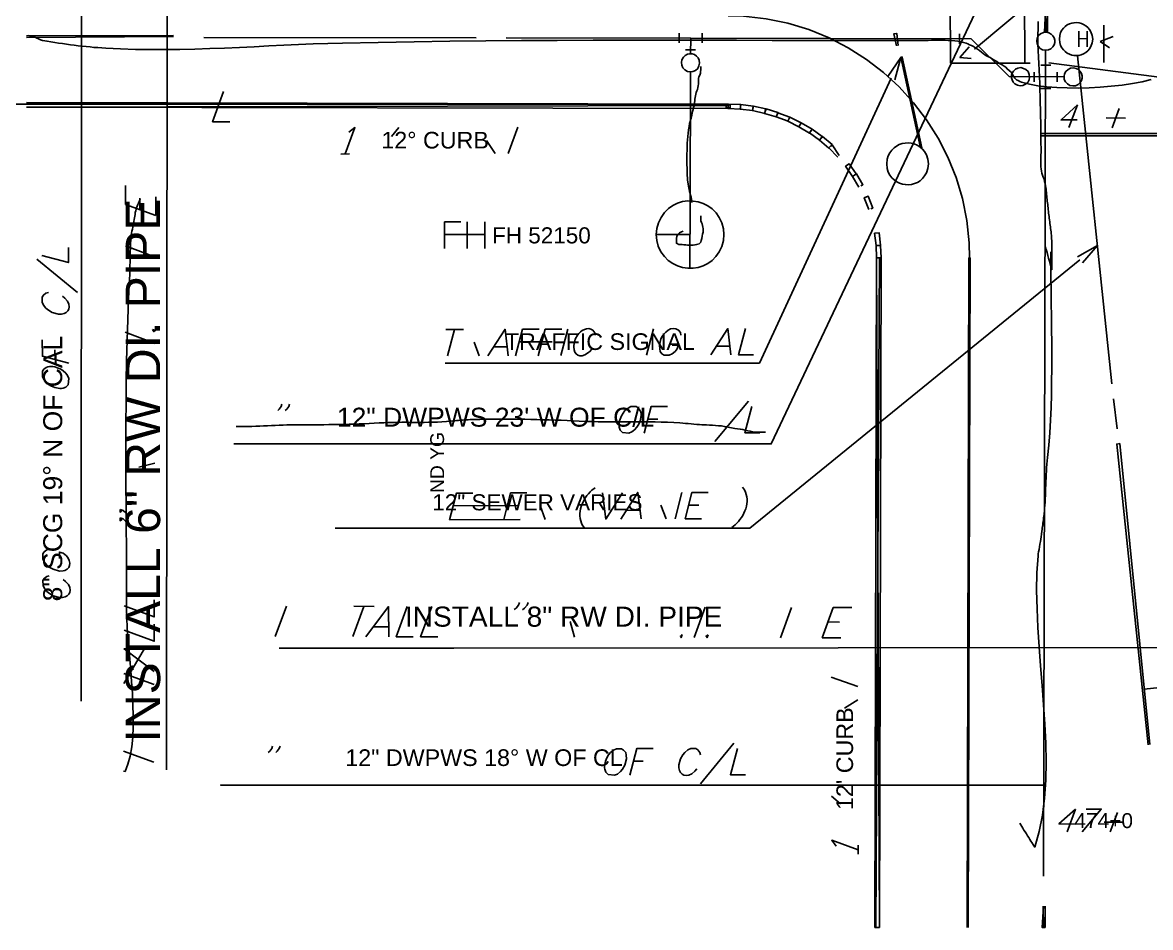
# Model space of a CAD drawing. Header units: feet. Extents: x 13 to 426, y 12 to 285.
# Drawn here: x 50.8 to 125.4, y 71.1 to 131 of the extents above; entities that cross this region are included whole.
import ezdxf
from ezdxf.enums import TextEntityAlignment as Align

# ---------------------------------------------------------------- set-up
doc = ezdxf.new("R2010")
doc.units = ezdxf.units.FT
doc.layers.add('ANOTACION', color=8, linetype='CONTINUOUS')
doc.layers.add('EJE_VIA', color=7, linetype='CONTINUOUS')
doc.styles.add('CAD_TEXT', font='Arial')

msp = doc.modelspace()

# ---------------------------------------------------------------- linework, layer by layer
at = {"layer": 'EJE_VIA'}
for p, q in [((116.833, 172.1), (117.067, 128.35)), ((111.933, 168.333), (112.15, 128.333)), ((54.65, 86.117), (54.667, 146.067)), ((60.283, 81.583), (60.333, 139.067)), ((113.733, 129.267), (118.167, 132.967)), ((118.442, 132.218), (118.467, 130.399)), ((122.3, 128.383), (122.3, 130.867)), ((51.033, 130.15), (60.75, 130.167)), ((51.033, 130.05), (60.751, 130.1)), ((62.75, 130.042), (80.767, 130.017)), ((94.2, 129.683), (94.2, 130.333)), ((94.95, 128.967), (94.967, 130)), ((95.717, 129.683), (95.717, 130.333)), ((112.75, 129.633), (112.75, 130.283)), ((113.517, 129.95), (116.033, 127.45)), ((120.65, 129.417), (120.65, 130.45)), ((120.65, 129.967), (121.2, 129.95)), ((121.2, 129.417), (121.2, 130.45)), ((122.05, 129.767), (122.917, 130.117)), ((94.633, 129.217), (95.283, 129.217)), ((112.783, 128.717), (113.383, 129.433)), ((118.317, 74.55), (118.442, 129.2)), ((122.05, 129.767), (122.667, 129.35)), ((112.15, 128.333), (117.417, 128.35)), ((112.783, 128.717), (113.533, 128.65)), ((118.667, 128.367), (125.95, 127.417)), ((120.567, 128.833), (122.833, 107.133)), ((94.933, 119.233), (94.95, 127.767)), ((117.7, 127.1), (117.7, 127.75)), ((118.133, 128.217), (118.783, 128.2)), ((119.217, 127.1), (119.217, 127.75)), ((116.033, 127.45), (119.667, 127.433)), ((118.133, 126.667), (118.783, 126.667)), ((38.517, 125.617), (97.45, 125.633)), ((51.033, 125.433), (97.45, 125.533)), ((119.983, 124.083), (120.55, 125.583)), ((122.45, 124.717), (123.733, 124.7)), ((122.85, 124.067), (123.317, 125.35)), ((75.167, 123.5), (75.667, 124.083)), ((82.9, 122.367), (83.533, 124.117)), ((81.467, 123.233), (82.033, 122.367)), ((118.15, 123.683), (137.4, 123.683)), ((118.15, 123.533), (137.4, 123.533)), ((71.817, 122.317), (72.4, 122.333)), ((58.533, 118.65), (58.533, 119.417)), ((59.583, 118.267), (59.583, 119.5)), ((94.917, 114.767), (94.933, 119.233)), ((80.183, 116.083), (80.183, 117.833)), ((81.35, 116.083), (81.35, 117.833)), ((78.683, 117), (81.35, 117)), ((57.567, 116.25), (59.567, 115.5)), ((51.717, 115.367), (54.4, 113.167)), ((107.225, 71.15), (107.467, 115.467)), ((107.267, 115.467), (107.45, 71.15)), ((113.292, 71.15), (113.433, 115.45)), ((57.55, 110.533), (59.55, 109.8)), ((78.767, 110.717), (79.933, 110.717)), ((78.883, 108.967), (79.35, 110.717)), ((86.383, 109), (86.85, 110.75)), ((92.05, 109.017), (92.517, 110.767)), ((80.633, 109.883), (80.967, 108.983)), ((83.633, 109.9), (85.8, 109.9)), ((52.9, 109.383), (52.917, 108.717)), ((81.95, 109.567), (82.783, 109.567)), ((96.7, 109.617), (97.533, 109.617)), ((96.567, 103.3), (98.783, 105.967)), ((122.95, 106.139), (123.175, 104.148)), ((92.133, 104.783), (92.8, 104.783)), ((58.467, 101.6), (59.517, 101.883)), ((93.933, 98.183), (94.383, 99.933)), ((79.25, 99.05), (83.5, 99.067)), ((85, 99.067), (85.35, 98.15)), ((90.75, 98.75), (91.583, 98.767)), ((93, 99.1), (93.35, 98.183)), ((94.833, 99.1), (95.5, 99.1)), ((79.017, 98.133), (83.683, 98.15)), ((94.6, 98.183), (95.683, 98.183)), ((67.483, 90.4), (68.217, 92.4)), ((72.617, 90.4), (73.35, 92.383)), ((72.683, 92.4), (74.017, 92.383)), ((95.2, 90.333), (95.933, 92.333)), ((100.9, 90.317), (101.633, 92.317)), ((74.017, 91.05), (74.967, 91.05)), ((87, 91.4), (87.283, 90.35)), ((104.05, 91.367), (104.817, 91.35)), ((103.667, 90.317), (104.9, 90.317)), ((57.467, 87.283), (58.817, 89.567)), ((124.95, 86.917), (137.517, 88.233)), ((57.467, 87.95), (59.467, 87.217)), ((104.267, 87.717), (106.017, 87.083)), ((105.15, 85.65), (106.017, 86.2)), ((95.617, 80.65), (97.817, 83.333)), ((57.45, 82.817), (59.45, 82.083)), ((91.167, 82.15), (91.833, 82.15)), ((116.833, 80.567), (118.333, 80.567)), ((104.283, 79.833), (104.883, 79.333)), ((119.867, 77.483), (120.417, 78.983)), ((122.717, 77.467), (123.2, 78.75)), ((122.317, 78.117), (123.6, 78.117)), ((106.05, 76), (106.05, 76.583)), ((118.291, 72.551), (118.317, 71.148))]:
    msp.add_line(p, q, dxfattribs=at)
for points in [[(115.35, 135), (100.3, 103.15), (64.733, 103.15)], [(118.467, 132.217), (118.367, 130.4), (118.567, 130.4), (118.567, 132.217)], [(113.417, 115.45), (113.4, 116.45), (113.238, 117.938), (112.945, 119.383), (112.526, 120.777), (111.987, 122.114), (111.336, 123.388), (110.577, 124.593), (109.717, 125.723), (108.763, 126.77), (107.72, 127.73), (106.596, 128.595), (105.395, 129.359), (104.124, 130.016), (102.79, 130.56), (101.398, 130.985), (99.955, 131.284), (98.467, 131.45), (97.45, 131.483)], [(117.96, 131.093), (117.958, 130.901), (117.954, 130.709), (117.948, 130.519), (117.943, 130.332), (117.938, 130.148), (117.936, 129.971), (117.937, 129.799), (117.943, 129.636), (117.965, 129.192), (117.986, 128.751), (118.006, 128.312), (118.025, 127.875), (118.042, 127.439), (118.057, 127.004), (118.072, 126.571), (118.085, 126.138), (118.096, 125.705), (118.107, 125.272), (118.116, 124.84), (118.124, 124.406), (118.131, 123.972), (118.137, 123.537), (118.141, 123.1), (118.145, 122.661), (118.145, 122.552), (118.144, 122.449), (118.139, 122.259), (118.133, 122.086), (118.127, 121.927), (118.123, 121.778), (118.124, 121.634), (118.13, 121.492), (118.145, 121.347), (118.171, 121.205), (118.206, 121.066), (118.249, 120.931), (118.296, 120.796), (118.342, 120.661), (118.385, 120.523), (118.421, 120.382), (118.447, 120.235), (118.462, 120.118), (118.476, 120.003), (118.489, 119.888), (118.502, 119.775), (118.514, 119.663), (118.526, 119.551), (118.538, 119.44), (118.549, 119.329), (118.561, 119.218), (118.572, 119.106), (118.584, 118.994), (118.596, 118.881), (118.608, 118.767), (118.621, 118.652), (118.635, 118.536), (118.649, 118.417), (118.663, 118.304), (118.678, 118.191), (118.693, 118.078), (118.708, 117.966), (118.723, 117.853), (118.738, 117.741), (118.752, 117.628), (118.766, 117.516), (118.78, 117.403), (118.793, 117.289), (118.805, 117.176), (118.817, 117.062), (118.827, 116.947), (118.837, 116.832), (118.845, 116.716), (118.852, 116.599), (118.857, 116.479), (118.861, 116.359), (118.863, 116.239), (118.864, 116.119), (118.865, 115.999), (118.864, 115.879), (118.863, 115.759), (118.861, 115.638), (118.859, 115.518), (118.856, 115.398), (118.854, 115.278), (118.852, 115.157), (118.851, 115.037), (118.85, 114.917), (118.851, 114.797), (118.852, 114.677), (118.803, 114.857), (118.752, 115.043), (118.699, 115.234), (118.645, 115.428), (118.592, 115.623), (118.541, 115.817), (118.492, 116.008), (118.447, 116.194)], [(121.567, 129.933), (121.533, 130.183), (121.45, 130.417), (121.352, 130.576), (121.237, 130.711), (121.107, 130.822), (120.965, 130.909), (120.814, 130.972), (120.657, 131.012), (120.496, 131.028), (120.336, 131.022), (120.177, 130.993), (120.025, 130.942), (119.88, 130.869), (119.747, 130.775), (119.628, 130.658), (119.525, 130.521), (119.443, 130.362), (119.383, 130.183), (119.367, 129.933), (119.383, 129.7), (119.441, 129.52), (119.522, 129.361), (119.623, 129.222), (119.742, 129.104), (119.874, 129.007), (120.019, 128.932), (120.172, 128.879), (120.33, 128.848), (120.492, 128.84), (120.653, 128.855), (120.81, 128.894), (120.962, 128.956), (121.105, 129.042), (121.236, 129.153), (121.352, 129.289), (121.45, 129.45), (121.533, 129.683), (121.567, 129.933)], [(51.127, 130.177), (51.236, 130.15), (51.342, 130.12), (51.461, 130.091), (51.591, 130.053), (51.71, 130.001), (51.827, 129.945), (51.95, 129.892), (52.087, 129.85), (52.389, 129.796), (52.643, 129.753), (52.898, 129.712), (53.155, 129.672), (53.412, 129.634), (53.671, 129.597), (53.93, 129.561), (54.19, 129.528), (54.45, 129.496), (54.711, 129.467), (54.971, 129.439), (55.231, 129.414), (55.49, 129.39), (55.749, 129.369), (56.008, 129.35), (56.265, 129.334), (57.247, 129.285), (58.23, 129.255), (59.213, 129.24), (60.197, 129.24), (61.18, 129.252), (62.163, 129.275), (63.146, 129.306), (64.127, 129.344), (65.108, 129.387), (66.088, 129.433), (67.066, 129.481), (68.043, 129.527), (69.018, 129.572), (69.991, 129.612), (70.962, 129.645), (71.93, 129.671), (74.297, 129.719), (76.666, 129.758), (79.035, 129.789), (81.404, 129.814), (83.775, 129.833), (86.145, 129.846), (88.515, 129.855), (90.886, 129.859), (93.256, 129.861), (95.626, 129.859), (97.996, 129.856), (100.364, 129.852), (102.732, 129.848), (105.099, 129.844), (107.465, 129.841), (109.83, 129.84), (110.036, 129.841), (110.248, 129.844), (110.465, 129.849), (110.684, 129.853), (110.905, 129.858), (111.128, 129.861), (111.351, 129.863), (111.573, 129.861), (111.793, 129.857), (112.01, 129.849), (112.224, 129.835), (112.432, 129.817), (112.635, 129.792), (112.831, 129.76), (113.019, 129.72), (113.198, 129.671), (113.308, 129.618), (113.414, 129.552), (113.535, 129.502), (113.68, 129.442), (113.818, 129.364), (113.951, 129.273), (114.079, 129.175), (114.202, 129.076), (114.32, 128.981), (114.436, 128.896), (114.547, 128.828), (114.66, 128.768), (114.77, 128.71), (114.879, 128.651), (114.988, 128.588), (115.099, 128.518), (115.21, 128.445), (115.323, 128.373), (115.44, 128.3), (115.567, 128.222), (115.708, 128.135), (115.811, 128.07), (115.904, 127.966), (116.032, 127.867), (116.16, 127.738), (116.257, 127.588), (116.315, 127.486), (116.406, 127.349), (116.522, 127.25), (116.625, 127.205), (116.739, 127.136), (116.852, 127.079), (117.385, 126.945), (117.932, 126.852), (118.537, 126.781), (119.189, 126.731), (119.878, 126.704), (120.593, 126.698), (121.324, 126.714), (122.059, 126.751), (122.789, 126.81), (123.502, 126.891), (124.189, 126.993), (124.838, 127.116), (125.438, 127.26)], [(82.767, 130.017), (94.967, 130), (113.517, 129.95)], [(108.683, 129.517), (108.6, 130.317), (108.4, 130.283), (108.583, 129.5)], [(108.683, 129.517), (108.6, 130.317), (108.4, 130.283), (108.583, 129.5)], [(118.433, 129.2), (118.633, 129.217), (118.8, 129.3), (118.929, 129.416), (119.013, 129.556), (119.055, 129.71), (119.055, 129.868), (119.015, 130.021), (118.936, 130.159), (118.82, 130.272), (118.667, 130.35), (118.483, 130.4), (118.3, 130.367), (118.117, 130.283), (117.983, 130.167), (117.9, 130), (117.867, 129.817), (117.883, 129.633), (117.967, 129.45), (118.083, 129.317), (118.25, 129.233), (118.433, 129.2)], [(94.35, 128.383), (94.383, 128.2), (94.45, 128.033), (94.583, 127.9), (94.75, 127.8), (94.933, 127.767), (95.117, 127.8), (95.283, 127.867), (95.433, 128), (95.517, 128.167), (95.55, 128.35), (95.533, 128.533), (95.454, 128.691), (95.344, 128.816), (95.211, 128.907), (95.063, 128.959), (94.907, 128.971), (94.754, 128.939), (94.61, 128.861), (94.483, 128.733), (94.383, 128.567), (94.35, 128.383)], [(108.017, 127.467), (108.867, 128.717), (108.467, 127.25)], [(110.267, 122.75), (108.967, 128.75), (108.867, 128.733), (110.167, 122.733)], [(95.046, 119.119), (95.041, 119.227), (95.028, 119.328), (94.997, 119.468), (94.96, 119.598), (94.924, 119.724), (94.897, 119.85), (94.876, 119.977), (94.854, 120.091), (94.833, 120.195), (94.803, 120.343), (94.777, 120.492), (94.764, 120.6), (94.754, 120.719), (94.742, 120.944), (94.732, 121.172), (94.725, 121.402), (94.719, 121.635), (94.716, 121.869), (94.716, 122.104), (94.719, 122.339), (94.724, 122.574), (94.733, 122.807), (94.745, 123.039), (94.761, 123.269), (94.78, 123.496), (94.803, 123.719), (94.83, 123.938), (94.862, 124.152), (94.897, 124.361), (94.925, 124.481), (94.958, 124.59), (94.993, 124.694), (95.022, 124.797), (95.042, 124.906), (95.056, 125.032), (95.08, 125.145), (95.121, 125.274), (95.163, 125.405), (95.189, 125.521), (95.205, 125.631), (95.219, 125.741), (95.232, 125.852), (95.246, 125.963), (95.262, 126.073), (95.282, 126.182), (95.306, 126.29), (95.337, 126.396), (95.376, 126.509), (95.411, 126.61), (95.448, 126.742), (95.468, 126.851), (95.48, 126.979), (95.48, 127.097), (95.48, 127.21), (95.48, 127.319), (95.496, 127.439), (95.571, 127.552), (95.61, 127.674), (95.625, 127.799), (95.629, 127.904), (95.629, 128.017), (95.629, 128.128)], [(116.767, 126.85), (116.95, 126.867), (117.117, 126.95), (117.267, 127.067), (117.35, 127.233), (117.383, 127.417), (117.367, 127.6), (117.283, 127.783), (117.15, 127.917), (116.983, 128), (116.8, 128.05), (116.617, 128.017), (116.447, 127.935), (116.321, 127.822), (116.236, 127.687), (116.192, 127.538), (116.188, 127.383), (116.225, 127.23), (116.302, 127.089), (116.417, 126.967), (116.583, 126.883), (116.767, 126.85)], [(120.25, 126.833), (120.433, 126.85), (120.6, 126.933), (120.731, 127.055), (120.816, 127.197), (120.859, 127.351), (120.859, 127.507), (120.818, 127.659), (120.739, 127.797), (120.621, 127.913), (120.467, 128), (120.283, 128.033), (120.1, 128.017), (119.933, 127.933), (119.783, 127.8), (119.7, 127.633), (119.667, 127.45), (119.683, 127.267), (119.767, 127.1), (119.9, 126.967), (120.05, 126.867), (120.25, 126.833)], [(108.233, 127.35), (99.517, 108.5), (78.733, 108.5)], [(64.067, 126.467), (63.333, 124.467), (64.483, 124.467)], [(51.033, 125.433), (97.45, 125.333), (97.45, 125.633), (51.033, 125.733)], [(97.45, 125.333), (97.317, 125.417), (97.317, 125.567), (97.45, 125.633)], [(97.45, 125.633), (97.583, 125.55), (97.583, 125.4), (97.45, 125.333)], [(98.267, 125.45), (98.267, 125.6), (97.45, 125.633), (97.45, 125.333), (98.267, 125.3)], [(98.267, 125.45), (98.267, 125.6), (97.45, 125.633), (97.45, 125.333), (98.267, 125.3), (98.267, 125.45)], [(99.083, 125.35), (99.1, 125.5), (98.283, 125.6), (98.25, 125.3), (99.067, 125.2)], [(99.083, 125.35), (99.1, 125.5), (98.283, 125.6), (98.25, 125.3), (99.067, 125.2), (99.083, 125.35)], [(99.9, 125.167), (99.933, 125.317), (99.117, 125.5), (99.05, 125.2), (99.867, 125.017)], [(120.55, 125.583), (119.467, 124.583), (120.533, 124.583)], [(100.683, 124.933), (100.733, 125.083), (99.95, 125.317), (99.85, 125.017), (100.633, 124.783)], [(101.467, 124.633), (101.517, 124.767), (100.733, 125.067), (100.633, 124.8), (101.417, 124.5)], [(102.2, 124.267), (102.267, 124.4), (101.533, 124.767), (101.4, 124.5), (102.133, 124.133)], [(72.35, 123.783), (72.75, 124.083), (72.117, 122.333)], [(102.917, 123.85), (103, 123.983), (102.283, 124.4), (102.117, 124.133), (102.833, 123.717)], [(103.583, 123.367), (103.667, 123.483), (103, 123.967), (102.833, 123.733), (103.5, 123.25)], [(104.217, 122.833), (104.317, 122.95), (103.683, 123.483), (103.483, 123.25), (104.117, 122.717)], [(104.8, 122.233), (104.317, 122.933), (104.117, 122.733), (104.7, 122.133)], [(110.7, 121.683), (110.667, 121.983), (110.567, 122.283), (110.441, 122.489), (110.293, 122.662), (110.128, 122.805), (109.948, 122.916), (109.758, 122.996), (109.56, 123.047), (109.358, 123.068), (109.157, 123.059), (108.959, 123.022), (108.768, 122.956), (108.587, 122.861), (108.42, 122.74), (108.272, 122.59), (108.144, 122.414), (108.041, 122.212), (107.967, 121.983), (107.933, 121.683), (107.967, 121.367), (108.042, 121.14), (108.146, 120.939), (108.276, 120.765), (108.426, 120.618), (108.595, 120.498), (108.777, 120.407), (108.97, 120.343), (109.17, 120.308), (109.373, 120.301), (109.575, 120.323), (109.772, 120.375), (109.962, 120.456), (110.14, 120.567), (110.302, 120.708), (110.446, 120.88), (110.567, 121.083), (110.667, 121.367), (110.7, 121.683)], [(105.8, 120.933), (105.917, 121.017), (105.45, 121.683), (105.217, 121.517), (105.683, 120.85)], [(106.233, 120.217), (106.367, 120.3), (105.933, 121.017), (105.667, 120.85), (106.1, 120.133)], [(59.583, 118.267), (57.583, 119), (57.583, 120.25)], [(106.883, 118.7), (107.017, 118.75), (106.717, 119.533), (106.45, 119.433), (106.75, 118.65)], [(58.557, 119.376), (58.503, 119.233), (58.44, 119.085), (58.397, 118.984), (58.354, 118.882), (58.315, 118.778), (58.28, 118.673), (58.251, 118.566), (58.227, 118.451), (58.207, 118.333), (58.19, 118.216), (58.173, 118.101), (58.157, 117.993), (58.134, 117.863), (58.108, 117.739), (58.08, 117.614), (58.055, 117.487), (58.029, 117.355), (58, 117.226), (57.972, 117.101), (57.952, 116.98), (57.935, 116.777), (57.922, 116.601), (57.912, 116.422), (57.904, 116.242), (57.897, 116.061), (57.892, 115.878), (57.887, 115.696), (57.883, 115.514), (57.88, 115.332), (57.877, 115.152), (57.873, 114.973), (57.87, 114.796), (57.866, 114.622), (57.86, 114.451), (57.854, 114.284), (57.846, 114.12), (57.78, 112.755), (57.726, 111.387), (57.683, 110.016), (57.651, 108.643), (57.627, 107.269), (57.612, 105.894), (57.603, 104.518), (57.601, 103.142), (57.602, 101.766), (57.608, 100.391), (57.615, 99.018), (57.624, 97.646), (57.632, 96.277), (57.64, 94.911), (57.645, 93.549), (57.648, 92.19), (57.659, 91.625), (57.691, 91.006), (57.738, 90.342), (57.795, 89.641), (57.858, 88.912), (57.922, 88.163), (57.982, 87.404), (58.033, 86.642), (58.071, 85.885), (58.09, 85.144), (58.085, 84.425), (58.053, 83.738), (57.987, 83.091), (57.884, 82.492), (57.738, 81.951), (57.544, 81.475), (57.44, 81.493)], [(94.933, 117), (92.683, 117), (92.717, 116.617), (92.817, 116.233), (92.998, 115.862), (93.224, 115.546), (93.488, 115.284), (93.782, 115.076), (94.099, 114.922), (94.432, 114.821), (94.775, 114.772), (95.121, 114.774), (95.461, 114.829), (95.791, 114.933), (96.101, 115.089), (96.387, 115.293), (96.64, 115.548), (96.853, 115.85), (97.02, 116.201), (97.133, 116.6), (97.167, 117), (97.133, 117.383), (97.025, 117.782), (96.862, 118.133), (96.65, 118.437), (96.397, 118.693), (96.111, 118.9), (95.799, 119.057), (95.467, 119.165), (95.124, 119.221), (94.777, 119.226), (94.432, 119.179), (94.098, 119.079), (93.781, 118.926), (93.489, 118.719), (93.228, 118.457), (93.008, 118.14), (92.833, 117.767), (92.717, 117.4), (92.683, 117)], [(94.463, 117.226), (94.35, 117.178), (94.217, 117.105), (94.099, 116.987), (94.05, 116.867), (94.034, 116.766), (94.028, 116.643), (94.028, 116.533), (94.028, 116.422), (94.186, 116.35), (94.396, 116.332), (94.513, 116.323), (94.636, 116.314), (94.763, 116.307), (94.889, 116.303), (95.014, 116.302), (95.135, 116.307), (95.249, 116.318), (95.353, 116.336), (95.524, 116.398), (95.629, 116.5), (95.662, 116.609), (95.696, 116.748), (95.731, 116.896), (95.758, 117.019), (95.784, 117.151), (95.795, 117.276), (95.792, 117.391), (95.776, 117.499), (95.751, 117.602), (95.719, 117.702), (95.684, 117.803), (95.647, 117.905), (95.629, 118.008), (95.629, 118.122), (95.629, 118.232)], [(78.683, 116.083), (78.683, 117.833), (79.767, 117.833)], [(107.383, 116.283), (107.533, 116.3), (107.433, 117.117), (107.133, 117.083), (107.233, 116.267)], [(107.383, 116.283), (107.533, 116.3), (107.433, 117.117), (107.133, 117.083), (107.233, 116.267), (107.383, 116.283)], [(52.05, 115.617), (53.8, 115.15), (53.8, 116.15)], [(107.417, 115.467), (107.567, 115.467), (107.533, 116.283), (107.233, 116.283), (107.267, 115.467)], [(107.417, 115.467), (107.567, 115.467), (107.533, 116.283), (107.233, 116.283), (107.267, 115.467), (107.417, 115.467)], [(118.786, 115.863), (118.789, 115.018), (118.796, 114.168), (118.807, 113.312), (118.819, 112.452), (118.832, 111.589), (118.844, 110.725), (118.852, 109.86), (118.857, 108.996), (118.856, 108.133), (118.848, 107.273), (118.832, 106.418), (118.806, 105.567), (118.768, 104.723), (118.718, 103.886), (118.653, 103.057), (118.572, 102.238), (118.55, 102.02), (118.531, 101.798), (118.515, 101.572), (118.5, 101.343), (118.488, 101.113), (118.477, 100.881), (118.467, 100.65), (118.458, 100.418), (118.449, 100.188), (118.44, 99.96), (118.431, 99.735), (118.421, 99.514), (118.41, 99.297), (118.398, 99.086), (118.383, 98.88), (118.366, 98.682), (118.356, 98.575), (118.344, 98.466), (118.332, 98.356), (118.318, 98.245), (118.304, 98.134), (118.289, 98.022), (118.274, 97.911), (118.259, 97.801), (118.244, 97.692), (118.229, 97.585), (118.214, 97.48), (118.2, 97.377), (118.174, 97.182), (118.152, 97.003), (118.132, 96.849), (118.106, 96.684), (118.075, 96.512), (118.043, 96.339), (118.012, 96.17), (117.984, 96.011), (117.961, 95.867), (117.946, 95.743), (117.875, 94.613), (117.856, 93.44), (117.88, 92.23), (117.939, 90.99), (118.021, 89.729), (118.117, 88.452), (118.219, 87.168), (118.314, 85.884), (118.396, 84.607), (118.452, 83.343), (118.474, 82.101), (118.453, 80.888), (118.377, 79.71), (118.239, 78.575), (118.027, 77.491), (117.733, 76.464), (117.657, 76.585), (117.545, 76.761), (117.479, 76.865), (117.408, 76.977), (117.333, 77.095), (117.255, 77.218), (117.175, 77.344), (117.096, 77.47), (117.017, 77.596), (116.942, 77.718), (116.869, 77.836), (116.802, 77.947), (116.741, 78.05)], [(120.567, 115.533), (121.883, 116.283), (120.883, 115.133)], [(120.717, 115.333), (98.883, 97.567), (71.45, 97.567)], [(107.3, 71.15), (107.45, 71.15), (107.567, 115.467), (107.267, 115.467), (107.15, 71.15), (107.3, 71.15)], [(113.317, 71.15), (113.467, 115.45), (113.367, 115.45), (113.267, 71.15)], [(52.483, 113.167), (52.317, 113.133), (52.15, 113), (52.067, 112.867), (52.067, 112.533), (52.15, 112.333), (52.317, 112.133), (52.483, 112), (52.733, 111.85), (53.15, 111.733), (53.34, 111.738), (53.508, 111.777), (53.648, 111.847), (53.754, 111.946), (53.822, 112.072), (53.844, 112.221), (53.817, 112.393), (53.733, 112.583), (53.567, 112.8), (53.4, 112.917)], [(59.367, 110.717), (59.55, 110.65), (59.45, 110.583), (59.367, 110.717)], [(81.55, 108.983), (82.683, 110.733), (82.883, 108.983)], [(83.383, 108.983), (83.85, 110.733), (84.933, 110.733)], [(84.883, 108.983), (85.35, 110.733), (86.433, 110.75)], [(88.65, 110.333), (88.617, 110.5), (88.5, 110.667), (88.365, 110.745), (88.223, 110.775), (88.078, 110.764), (87.935, 110.719), (87.799, 110.647), (87.675, 110.554), (87.568, 110.447), (87.483, 110.333), (87.333, 110.083), (87.233, 109.667), (87.23, 109.564), (87.25, 109.378), (87.302, 109.222), (87.385, 109.101), (87.495, 109.018), (87.631, 108.977), (87.79, 108.982), (87.97, 109.036), (88.283, 109.25), (88.417, 109.417)], [(94.317, 110.35), (94.283, 110.517), (94.167, 110.683), (93.991, 110.772), (93.814, 110.792), (93.641, 110.754), (93.476, 110.67), (93.325, 110.552), (93.192, 110.409), (93.082, 110.255), (93, 110.1), (92.9, 109.683), (92.917, 109.433), (92.95, 109.267), (93.067, 109.1), (93.217, 109.017), (93.55, 109.017), (93.733, 109.1), (93.95, 109.267), (94.083, 109.433), (94.15, 109.683), (93.733, 109.683)], [(96.3, 109.033), (97.433, 110.783), (97.633, 109.033)], [(98.6, 110.783), (98.133, 109.033), (99.133, 109.033)], [(53.833, 108.483), (52.083, 108.95), (52.067, 110.033)], [(59.35, 109), (59.45, 109.067), (59.55, 108.933), (59.45, 108.883), (59.35, 109)], [(52.083, 107.617), (52.167, 107.417), (52.333, 107.217), (52.491, 107.082), (52.686, 106.966), (52.792, 106.918), (52.902, 106.878), (53.015, 106.847), (53.128, 106.826), (53.239, 106.817), (53.348, 106.819), (53.451, 106.835), (53.636, 106.91), (53.781, 107.052), (53.833, 107.483), (53.75, 107.667), (53.629, 107.83), (53.456, 107.981), (53.354, 108.049), (53.246, 108.109), (53.132, 108.162), (53.015, 108.206), (52.895, 108.239), (52.776, 108.261), (52.659, 108.27), (52.545, 108.265), (52.438, 108.245), (52.337, 108.209), (52.167, 108.083), (52.083, 107.95), (52.083, 107.617)], [(67.917, 105.783), (67.883, 105.617), (67.75, 105.45), (67.65, 105.367)], [(68.417, 105.783), (68.383, 105.617), (68.25, 105.45), (68.15, 105.367)], [(91.017, 105.617), (90.833, 105.517), (90.617, 105.35), (90.496, 105.189), (90.387, 104.997), (90.339, 104.894), (90.298, 104.787), (90.265, 104.679), (90.242, 104.57), (90.229, 104.462), (90.228, 104.356), (90.24, 104.254), (90.311, 104.067), (90.451, 103.912), (90.883, 103.85), (91.083, 103.95), (91.251, 104.086), (91.402, 104.26), (91.53, 104.461), (91.582, 104.569), (91.625, 104.68), (91.657, 104.793), (91.678, 104.907), (91.686, 105.02), (91.681, 105.131), (91.66, 105.24), (91.624, 105.343), (91.5, 105.533), (91.35, 105.617), (91.017, 105.617)], [(91.883, 103.867), (92.35, 105.617), (93.433, 105.617)], [(99.017, 105.633), (98.55, 103.883), (99.55, 103.883)], [(64.904, 104.29), (65.165, 104.291), (65.424, 104.295), (65.683, 104.301), (65.941, 104.309), (66.199, 104.318), (66.457, 104.329), (66.714, 104.34), (66.971, 104.352), (67.228, 104.363), (67.484, 104.374), (67.741, 104.385), (67.998, 104.394), (68.256, 104.402), (68.513, 104.408), (68.771, 104.412), (69.03, 104.414), (69.365, 104.414), (69.7, 104.414), (70.035, 104.415), (70.369, 104.416), (70.703, 104.418), (71.037, 104.421), (71.371, 104.424), (71.704, 104.43), (72.038, 104.436), (72.371, 104.444), (72.704, 104.454), (73.036, 104.465), (73.369, 104.479), (73.701, 104.494), (74.034, 104.512), (74.366, 104.533), (74.662, 104.549), (74.958, 104.561), (75.254, 104.569), (75.551, 104.573), (75.847, 104.575), (76.144, 104.575), (76.44, 104.574), (76.736, 104.573), (77.032, 104.572), (77.328, 104.573), (77.624, 104.577), (77.919, 104.583), (78.214, 104.594), (78.509, 104.609), (78.803, 104.63), (79.096, 104.657), (79.226, 104.67), (79.354, 104.682), (79.483, 104.693), (79.612, 104.704), (79.74, 104.713), (79.868, 104.723), (79.997, 104.731), (80.125, 104.739), (80.253, 104.745), (80.382, 104.752), (80.511, 104.757), (80.64, 104.762), (80.769, 104.766), (80.899, 104.77), (81.029, 104.773), (81.159, 104.776), (81.561, 104.781), (81.965, 104.785), (82.368, 104.787), (82.772, 104.787), (83.176, 104.785), (83.581, 104.781), (83.985, 104.775), (84.389, 104.768), (84.792, 104.759), (85.194, 104.749), (85.596, 104.737), (85.997, 104.724), (86.396, 104.709), (86.794, 104.693), (87.191, 104.675), (87.586, 104.657), (88.002, 104.639), (88.419, 104.626), (88.838, 104.617), (89.257, 104.612), (89.676, 104.609), (90.096, 104.608), (90.516, 104.608), (90.936, 104.608), (91.355, 104.608), (91.773, 104.607), (92.19, 104.604), (92.607, 104.598), (93.022, 104.589), (93.435, 104.575), (93.846, 104.557), (94.255, 104.533), (94.437, 104.519), (94.622, 104.504), (94.809, 104.487), (94.996, 104.47), (95.182, 104.454), (95.365, 104.438), (95.542, 104.424), (95.713, 104.414), (95.817, 104.408), (95.919, 104.403), (96.02, 104.399), (96.219, 104.39), (96.415, 104.381), (96.608, 104.369), (96.801, 104.354), (96.995, 104.334), (97.191, 104.306), (97.328, 104.283), (97.443, 104.258), (97.556, 104.232), (97.669, 104.207), (97.781, 104.185), (97.895, 104.171), (98.072, 104.15), (98.243, 104.123), (98.41, 104.091), (98.574, 104.056), (98.737, 104.02), (98.899, 103.985), (99.063, 103.954), (99.229, 103.928), (99.364, 103.918), (99.501, 103.919), (99.639, 103.926), (99.776, 103.932), (99.913, 103.931)], [(125.333, 83.25), (123.35, 103.167), (123.15, 103.133), (125.233, 83.233)], [(125.333, 83.25), (123.35, 103.167), (123.15, 103.133), (125.233, 83.233)], [(88.65, 100.25), (88.433, 100.083), (88.319, 99.971), (88.209, 99.851), (88.107, 99.723), (88.011, 99.59), (87.924, 99.45), (87.847, 99.306), (87.78, 99.157), (87.725, 99.005), (87.682, 98.851), (87.652, 98.694), (87.638, 98.536), (87.638, 98.377), (87.656, 98.218), (87.69, 98.06), (87.744, 97.904), (87.817, 97.75), (87.933, 97.583)], [(98.4, 100.283), (98.517, 100.117), (98.59, 99.963), (98.643, 99.807), (98.678, 99.649), (98.695, 99.49), (98.696, 99.331), (98.681, 99.173), (98.651, 99.016), (98.609, 98.861), (98.553, 98.709), (98.486, 98.56), (98.409, 98.416), (98.322, 98.277), (98.227, 98.143), (98.124, 98.016), (98.015, 97.896), (97.9, 97.783), (97.683, 97.617)], [(79.017, 98.133), (79.467, 99.883), (80.55, 99.883)], [(82.6, 98.15), (83.05, 99.9), (84.133, 99.9)], [(89.133, 99.917), (89.35, 98.167), (90.467, 99.917)], [(90.35, 98.167), (91.467, 99.933), (91.683, 98.183)], [(94.6, 98.183), (95.05, 99.933), (96.133, 99.933)], [(57.217, 98.817), (57.217, 98.633), (57.317, 98.7), (57.217, 98.817)], [(57.217, 98.817), (57.417, 98.75), (57.6, 98.583), (57.7, 98.467)], [(57.217, 98.25), (57.217, 98.067), (57.317, 98.117), (57.217, 98.25)], [(57.217, 98.25), (57.417, 98.183), (57.6, 98.017), (57.7, 97.883)], [(52.533, 96.167), (52.367, 96.133), (52.2, 96), (52.117, 95.867), (52.117, 95.533), (52.2, 95.333), (52.367, 95.133), (52.533, 95), (52.783, 94.85), (53.2, 94.733), (53.45, 94.75), (53.553, 94.776), (53.716, 94.857), (53.824, 94.971), (53.88, 95.109), (53.89, 95.263), (53.857, 95.424), (53.786, 95.583), (53.681, 95.732), (53.45, 95.917), (53.2, 95.983), (53.2, 95.567)], [(52.533, 94.417), (52.367, 94.383), (52.2, 94.25), (52.117, 94.117), (52.133, 93.783), (52.217, 93.583), (52.383, 93.383), (52.55, 93.25), (52.8, 93.1), (53.217, 92.983), (53.407, 92.988), (53.575, 93.027), (53.715, 93.097), (53.821, 93.196), (53.888, 93.322), (53.911, 93.471), (53.883, 93.643), (53.8, 93.833), (53.617, 94.05), (53.45, 94.167)], [(57.483, 92.433), (59.483, 91.7), (59.483, 92.833)], [(83.65, 92.65), (83.583, 92.467), (83.417, 92.267), (83.283, 92.183)], [(84.217, 92.65), (84.15, 92.467), (83.983, 92.267), (83.85, 92.167)], [(73.483, 90.383), (74.967, 92.383), (75, 90.383)], [(76.217, 92.383), (75.483, 90.383), (76.617, 90.383)], [(77.833, 92.383), (77.1, 90.383), (78.233, 90.383)], [(103.667, 90.317), (104.4, 92.317), (105.633, 92.317)], [(57.483, 90.817), (59.483, 90.083), (59.483, 91.217)], [(94.4, 90.533), (94.333, 90.333), (94.283, 90.433), (94.4, 90.533)], [(96.117, 90.517), (96.05, 90.333), (95.983, 90.433), (96.117, 90.517)], [(59.467, 88.083), (57.483, 89.583), (59.483, 89.6)], [(130.15, 89.667), (79.3, 89.633), (67.75, 89.633)], [(67.3, 83.15), (67.25, 82.983), (67.117, 82.817), (67.017, 82.733)], [(67.8, 83.15), (67.75, 82.983), (67.617, 82.817), (67.517, 82.733)], [(90.067, 82.967), (89.867, 82.883), (89.667, 82.717), (89.535, 82.562), (89.421, 82.372), (89.373, 82.268), (89.333, 82.16), (89.301, 82.05), (89.279, 81.939), (89.269, 81.829), (89.271, 81.721), (89.286, 81.618), (89.36, 81.429), (89.501, 81.276), (89.933, 81.217), (90.117, 81.3), (90.333, 81.467), (90.467, 81.633), (90.6, 81.883), (90.717, 82.3), (90.7, 82.55), (90.667, 82.717), (90.533, 82.883), (90.4, 82.967), (90.067, 82.967)], [(90.933, 81.233), (91.4, 82.983), (92.483, 82.983)], [(95.617, 82.567), (95.583, 82.733), (95.45, 82.9), (95.317, 82.983), (94.983, 82.983), (94.783, 82.9), (94.583, 82.733), (94.45, 82.567), (94.3, 82.317), (94.183, 81.9), (94.188, 81.71), (94.227, 81.542), (94.297, 81.402), (94.396, 81.296), (94.522, 81.228), (94.671, 81.206), (94.843, 81.233), (95.033, 81.317), (95.25, 81.483), (95.367, 81.65)], [(98.067, 83), (97.6, 81.25), (98.6, 81.25)], [(116.833, 80.567), (63.867, 80.567), (64.15, 80.567)], [(120.417, 78.983), (119.333, 78), (120.4, 77.983)], [(120.867, 77.483), (122.133, 78.983), (121.133, 78.983)], [(104.6, 76.517), (104.3, 76.917), (106.05, 76.283)], [(118.317, 72.55), (118.217, 71.15), (118.417, 71.15), (118.417, 72.55)]]:
    msp.add_lwpolyline(points, dxfattribs=at)

# ---------------------------------------------------------------- texts
at = {"layer": 'ANOTACION', "style": 'CAD_TEXT'}
for s, height, p in [('12° CURB', 1.1019, (78.06, 123.247)), ('FH 52150', 1.0639, (85.093, 116.948)), ('TRAFFIC SIGNAL', 1.10191, (88.96, 109.915)), ('12" DWPWS 23\' W OF C/L', 1.2539, (82.06, 104.915)), ('12" SEWER VARIES', 1.06391, (84.827, 99.282)), ('INSTALL 8" RW DI. PIPE', 1.32989, (86.56, 91.716)), ('12" DWPWS 18° W OF CL', 1.10191, (81.293, 82.384)), ('474+0', 0.9879, (122.29, 78.217))]:
    msp.add_text(s, height=height, dxfattribs=at).set_placement(p, align=Align.MIDDLE_CENTER)
for s, height, p in [('INSTALL 6" RW DI. PIPE', 2.27982, (58.729, 101.382)), ('8" SCG 19° N OF CAL', 1.2539, (52.762, 101.515)), ('ND YG', 0.9119, (78.194, 101.915)), ("12' CURB", 1.1019, (105.158, 82.317))]:
    msp.add_text(s, height=height, rotation=90, dxfattribs=at).set_placement(p, align=Align.MIDDLE_CENTER)

doc.saveas('drawing.dxf')
